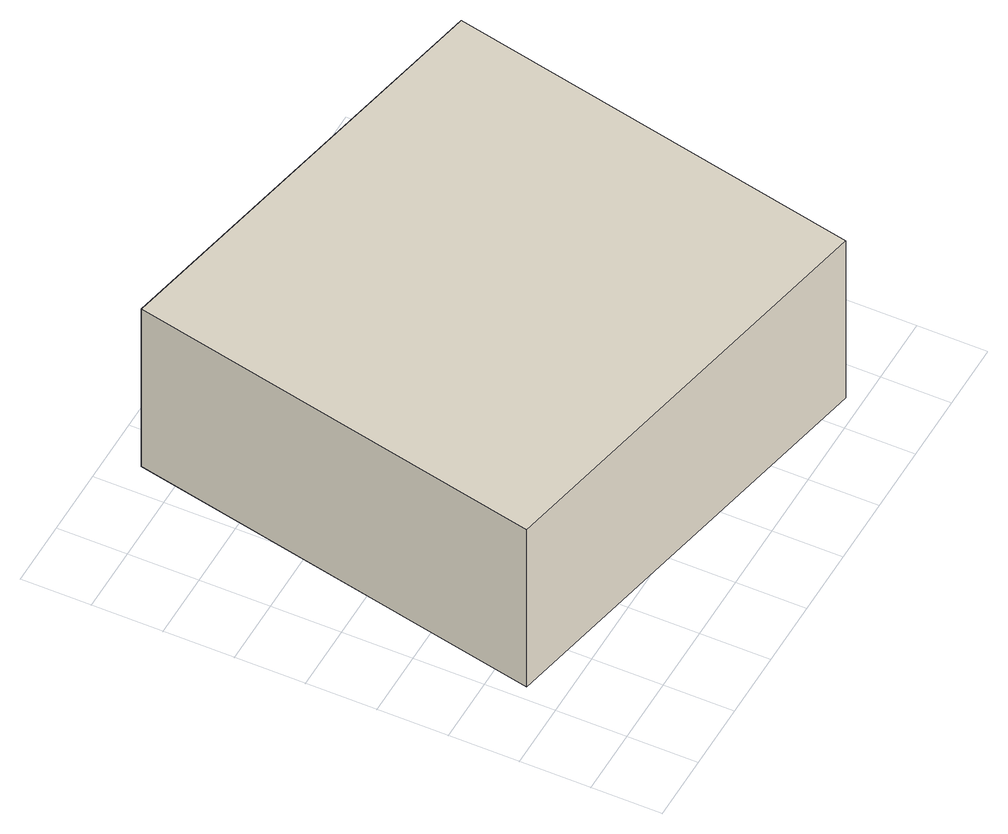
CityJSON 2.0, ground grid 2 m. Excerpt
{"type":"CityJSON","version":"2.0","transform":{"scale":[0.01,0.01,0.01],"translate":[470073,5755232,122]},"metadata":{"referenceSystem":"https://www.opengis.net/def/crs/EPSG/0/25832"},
"CityObjects":{
"building1":{"type":"Building","attributes":{"Gemeindeschluessel":"05711000","BezugspunktDach":"2000","function":"31001_2511","measuredHeight":6.32},"address":[{"country":"Germany","locality":"Bielefeld","thoroughfareNumber":"48","thoroughfareName":"Verler Straße"}],"geometry":[{"type":"Solid","lod":"1","boundaries":[[[[0,1,2,3]],[[4,5,6,7]],[[4,7,3,2]],[[5,4,2,1]],[[6,5,1,0]],[[7,6,0,3]]]]}]}
},
"vertices":[
[288,1508,654],[40,302,654],[1297,44,654],[1545,1248,654],[1297,44,88],[40,302,88],[288,1508,88],[1545,1248,88]
]}
